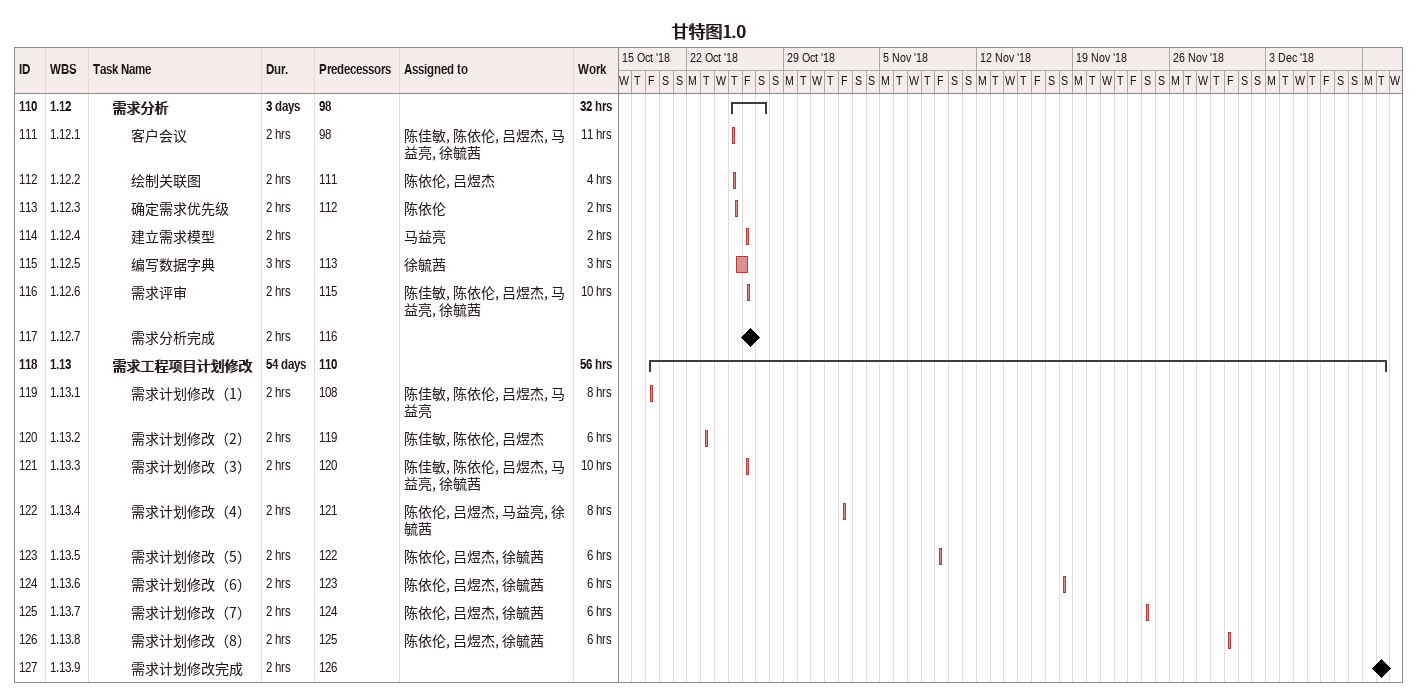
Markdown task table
甘特图1.0

| ID | WBS | Task | Duration | Start | Finish | Predecessors | Resources | Work (h) |
|---|---|---|---|---|---|---|---|---|
| 110 | 1.12 | **需求分析** | 3d | 2018-10-25 | 2018-10-27 | 98 |  | 32 |
| 111 | 1.12.1 | 客户会议 | 2h | 2018-10-25 | 2018-10-25 | 98 | 陈佳敏, 陈依伦, 吕煜杰, 马益亮, 徐毓茜 | 11 |
| 112 | 1.12.2 | 绘制关联图 | 2h | 2018-10-25 | 2018-10-25 | 111 | 陈依伦, 吕煜杰 | 4 |
| 113 | 1.12.3 | 确定需求优先级 | 2h | 2018-10-25 | 2018-10-25 | 112 | 陈依伦 | 2 |
| 114 | 1.12.4 | 建立需求模型 | 2h | 2018-10-26 | 2018-10-26 |  | 马益亮 | 2 |
| 115 | 1.12.5 | 编写数据字典 | 3h | 2018-10-25 | 2018-10-26 | 113 | 徐毓茜 | 3 |
| 116 | 1.12.6 | 需求评审 | 2h | 2018-10-26 | 2018-10-26 | 115 | 陈佳敏, 陈依伦, 吕煜杰, 马益亮, 徐毓茜 | 10 |
| 117 | 1.12.7 | 需求分析完成 | 2h | 2018-10-26 | 2018-10-26 | 116 |  |  |
| 118 | 1.13 | **需求工程项目计划修改** | 54d | 2018-10-19 | 2018-12-11 | 110 |  | 56 |
| 119 | 1.13.1 | 需求计划修改（1） | 2h | 2018-10-19 | 2018-10-19 | 108 | 陈佳敏, 陈依伦, 吕煜杰, 马益亮 | 8 |
| 120 | 1.13.2 | 需求计划修改（2） | 2h | 2018-10-23 | 2018-10-23 | 119 | 陈佳敏, 陈依伦, 吕煜杰 | 6 |
| 121 | 1.13.3 | 需求计划修改（3） | 2h | 2018-10-26 | 2018-10-26 | 120 | 陈佳敏, 陈依伦, 吕煜杰, 马益亮, 徐毓茜 | 10 |
| 122 | 1.13.4 | 需求计划修改（4） | 2h | 2018-11-02 | 2018-11-02 | 121 | 陈依伦, 吕煜杰, 马益亮, 徐毓茜 | 8 |
| 123 | 1.13.5 | 需求计划修改（5） | 2h | 2018-11-09 | 2018-11-09 | 122 | 陈依伦, 吕煜杰, 徐毓茜 | 6 |
| 124 | 1.13.6 | 需求计划修改（6） | 2h | 2018-11-18 | 2018-11-18 | 123 | 陈依伦, 吕煜杰, 徐毓茜 | 6 |
| 125 | 1.13.7 | 需求计划修改（7） | 2h | 2018-11-24 | 2018-11-24 | 124 | 陈依伦, 吕煜杰, 徐毓茜 | 6 |
| 126 | 1.13.8 | 需求计划修改（8） | 2h | 2018-11-30 | 2018-11-30 | 125 | 陈依伦, 吕煜杰, 徐毓茜 | 6 |
| 127 | 1.13.9 | 需求计划修改完成 | 2h | 2018-12-11 | 2018-12-11 | 126 |  |  |
